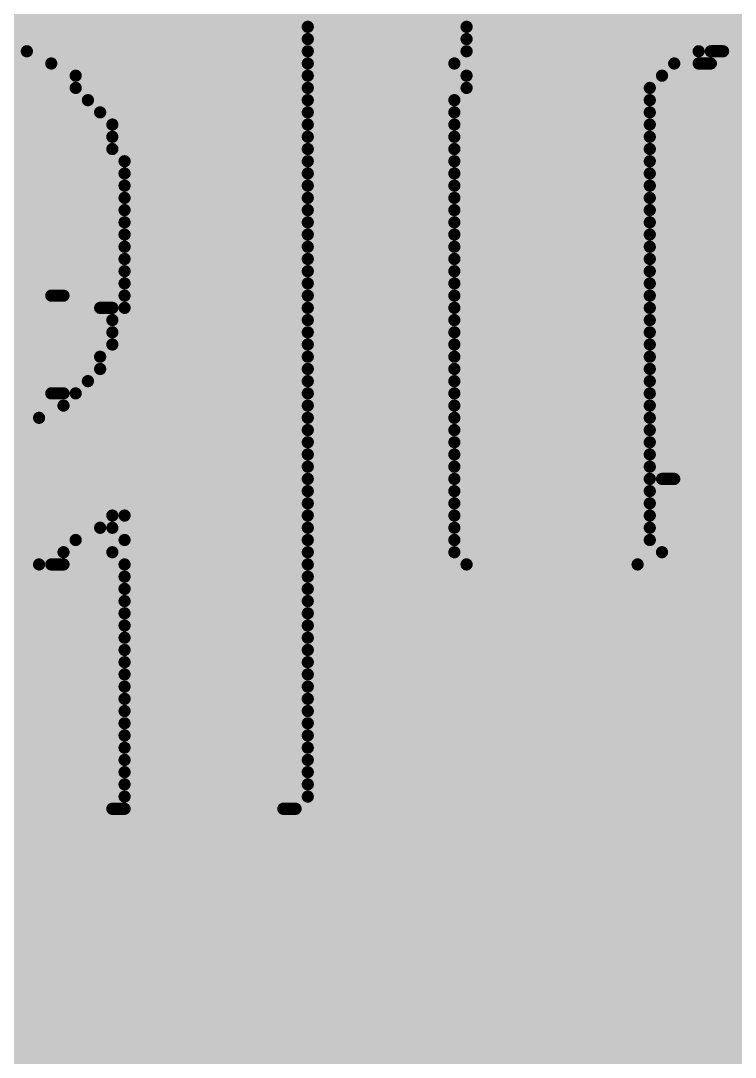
# Model space of a CAD drawing. Header units: inches. Extents: x 0 to 446, y -21 to 70.
# Drawn here: x 17.394 to 18.88, y 48.425 to 50.58 of the extents above; entities that cross this region are included whole.
import ezdxf

# ---------------------------------------------------------------- set-up
doc = ezdxf.new("R2010")
doc.units = ezdxf.units.IN
doc.layers.add('Bottom Overlay', color=54, linetype='Continuous')
doc.layers.add('Top Layer', color=1, linetype='Continuous')

msp = doc.modelspace()

# ---------------------------------------------------------------- hatches: boundary and pattern name
at = {"layer": 'Top Layer'}
msp.add_hatch(color=1, dxfattribs=at).paths.add_polyline_path([(11.8999, 10.6627), (20.7353, 10.6627), (20.7353, 56.4031), (11.8999, 56.4031)])

# ---------------------------------------------------------------- linework, layer by layer
at = {"layer": 'Bottom Overlay'}
for points in [[(16.7716, 50.5675, 0.0254, 0.0254, 0), (17.9908, 50.5675, 0.0254, 0.0254, 0)], [(18.321, 50.5675, 0.0254, 0.0254, 0), (20.3022, 50.5675, 0.0254, 0.0254, 0)], [(16.7462, 50.5421, 0.0254, 0.0254, 0), (17.9908, 50.5421, 0.0254, 0.0254, 0)], [(18.321, 50.5421, 0.0254, 0.0254, 0), (20.3022, 50.5421, 0.0254, 0.0254, 0)], [(17.4066, 50.5167, 0.0254, 0.0254, 0), (17.9908, 50.5167, 0.0254, 0.0254, 0)], [(18.321, 50.5167, 0.0254, 0.0254, 0), (18.8036, 50.5167, 0.0254, 0.0254, 0)], [(18.829, 50.5167, 0.0254, 0.0254, 0), (18.8544, 50.5167, 0.0254, 0.0254, 0)], [(17.4574, 50.4913, 0.0254, 0.0254, 0), (17.9908, 50.4913, 0.0254, 0.0254, 0)], [(18.2956, 50.4913, 0.0254, 0.0254, 0), (18.7528, 50.4913, 0.0254, 0.0254, 0)], [(18.8036, 50.4913, 0.0254, 0.0254, 0), (18.829, 50.4913, 0.0254, 0.0254, 0)], [(17.5082, 50.4659, 0.0254, 0.0254, 0), (17.9908, 50.4659, 0.0254, 0.0254, 0)], [(18.321, 50.4659, 0.0254, 0.0254, 0), (18.7274, 50.4659, 0.0254, 0.0254, 0)], [(17.5082, 50.4405, 0.0254, 0.0254, 0), (17.9908, 50.4405, 0.0254, 0.0254, 0)], [(18.321, 50.4405, 0.0254, 0.0254, 0), (18.702, 50.4405, 0.0254, 0.0254, 0)], [(17.5336, 50.4151, 0.0254, 0.0254, 0), (17.9908, 50.4151, 0.0254, 0.0254, 0)], [(18.2956, 50.4151, 0.0254, 0.0254, 0), (18.702, 50.4151, 0.0254, 0.0254, 0)], [(17.559, 50.3897, 0.0254, 0.0254, 0), (17.9908, 50.3897, 0.0254, 0.0254, 0)], [(18.2956, 50.3897, 0.0254, 0.0254, 0), (18.702, 50.3897, 0.0254, 0.0254, 0)], [(17.5844, 50.3643, 0.0254, 0.0254, 0), (17.9908, 50.3643, 0.0254, 0.0254, 0)], [(18.2956, 50.3643, 0.0254, 0.0254, 0), (18.702, 50.3643, 0.0254, 0.0254, 0)], [(17.5844, 50.3389, 0.0254, 0.0254, 0), (17.9908, 50.3389, 0.0254, 0.0254, 0)], [(18.2956, 50.3389, 0.0254, 0.0254, 0), (18.702, 50.3389, 0.0254, 0.0254, 0)], [(17.5844, 50.3135, 0.0254, 0.0254, 0), (17.9908, 50.3135, 0.0254, 0.0254, 0)], [(18.2956, 50.3135, 0.0254, 0.0254, 0), (18.702, 50.3135, 0.0254, 0.0254, 0)], [(17.6098, 50.2881, 0.0254, 0.0254, 0), (17.9908, 50.2881, 0.0254, 0.0254, 0)], [(18.2956, 50.2881, 0.0254, 0.0254, 0), (18.702, 50.2881, 0.0254, 0.0254, 0)], [(17.6098, 50.2627, 0.0254, 0.0254, 0), (17.9908, 50.2627, 0.0254, 0.0254, 0)], [(18.2956, 50.2627, 0.0254, 0.0254, 0), (18.702, 50.2627, 0.0254, 0.0254, 0)], [(17.6098, 50.2373, 0.0254, 0.0254, 0), (17.9908, 50.2373, 0.0254, 0.0254, 0)], [(18.2956, 50.2373, 0.0254, 0.0254, 0), (18.702, 50.2373, 0.0254, 0.0254, 0)], [(17.6098, 50.2119, 0.0254, 0.0254, 0), (17.9908, 50.2119, 0.0254, 0.0254, 0)], [(18.2956, 50.2119, 0.0254, 0.0254, 0), (18.702, 50.2119, 0.0254, 0.0254, 0)], [(17.6098, 50.1865, 0.0254, 0.0254, 0), (17.9908, 50.1865, 0.0254, 0.0254, 0)], [(18.2956, 50.1865, 0.0254, 0.0254, 0), (18.702, 50.1865, 0.0254, 0.0254, 0)], [(17.6098, 50.1611, 0.0254, 0.0254, 0), (17.9908, 50.1611, 0.0254, 0.0254, 0)], [(18.2956, 50.1611, 0.0254, 0.0254, 0), (18.702, 50.1611, 0.0254, 0.0254, 0)], [(17.6098, 50.1357, 0.0254, 0.0254, 0), (17.9908, 50.1357, 0.0254, 0.0254, 0)], [(18.2956, 50.1357, 0.0254, 0.0254, 0), (18.702, 50.1357, 0.0254, 0.0254, 0)], [(17.6098, 50.1103, 0.0254, 0.0254, 0), (17.9908, 50.1103, 0.0254, 0.0254, 0)], [(18.2956, 50.1103, 0.0254, 0.0254, 0), (18.702, 50.1103, 0.0254, 0.0254, 0)], [(17.6098, 50.0849, 0.0254, 0.0254, 0), (17.9908, 50.0849, 0.0254, 0.0254, 0)], [(18.2956, 50.0849, 0.0254, 0.0254, 0), (18.702, 50.0849, 0.0254, 0.0254, 0)], [(17.6098, 50.0595, 0.0254, 0.0254, 0), (17.9908, 50.0595, 0.0254, 0.0254, 0)], [(18.2956, 50.0595, 0.0254, 0.0254, 0), (18.702, 50.0595, 0.0254, 0.0254, 0)], [(17.6098, 50.0341, 0.0254, 0.0254, 0), (17.9908, 50.0341, 0.0254, 0.0254, 0)], [(18.2956, 50.0341, 0.0254, 0.0254, 0), (18.702, 50.0341, 0.0254, 0.0254, 0)], [(17.4574, 50.0087, 0.0254, 0.0254, 0), (17.4828, 50.0087, 0.0254, 0.0254, 0)], [(17.6098, 50.0087, 0.0254, 0.0254, 0), (17.9908, 50.0087, 0.0254, 0.0254, 0)], [(18.2956, 50.0087, 0.0254, 0.0254, 0), (18.702, 50.0087, 0.0254, 0.0254, 0)], [(17.559, 49.9833, 0.0254, 0.0254, 0), (17.5844, 49.9833, 0.0254, 0.0254, 0)], [(17.6098, 49.9833, 0.0254, 0.0254, 0), (17.9908, 49.9833, 0.0254, 0.0254, 0)], [(18.2956, 49.9833, 0.0254, 0.0254, 0), (18.702, 49.9833, 0.0254, 0.0254, 0)], [(17.5844, 49.9579, 0.0254, 0.0254, 0), (17.9908, 49.9579, 0.0254, 0.0254, 0)], [(18.2956, 49.9579, 0.0254, 0.0254, 0), (18.702, 49.9579, 0.0254, 0.0254, 0)], [(17.5844, 49.9325, 0.0254, 0.0254, 0), (17.9908, 49.9325, 0.0254, 0.0254, 0)], [(18.2956, 49.9325, 0.0254, 0.0254, 0), (18.702, 49.9325, 0.0254, 0.0254, 0)], [(17.5844, 49.9071, 0.0254, 0.0254, 0), (17.9908, 49.9071, 0.0254, 0.0254, 0)], [(18.2956, 49.9071, 0.0254, 0.0254, 0), (18.702, 49.9071, 0.0254, 0.0254, 0)], [(17.559, 49.8817, 0.0254, 0.0254, 0), (17.9908, 49.8817, 0.0254, 0.0254, 0)], [(18.2956, 49.8817, 0.0254, 0.0254, 0), (18.702, 49.8817, 0.0254, 0.0254, 0)], [(17.559, 49.8563, 0.0254, 0.0254, 0), (17.9908, 49.8563, 0.0254, 0.0254, 0)], [(18.2956, 49.8563, 0.0254, 0.0254, 0), (18.702, 49.8563, 0.0254, 0.0254, 0)], [(17.5336, 49.8309, 0.0254, 0.0254, 0), (17.9908, 49.8309, 0.0254, 0.0254, 0)], [(18.2956, 49.8309, 0.0254, 0.0254, 0), (18.702, 49.8309, 0.0254, 0.0254, 0)], [(17.4574, 49.8055, 0.0254, 0.0254, 0), (17.4828, 49.8055, 0.0254, 0.0254, 0)], [(17.5082, 49.8055, 0.0254, 0.0254, 0), (17.9908, 49.8055, 0.0254, 0.0254, 0)], [(18.2956, 49.8055, 0.0254, 0.0254, 0), (18.702, 49.8055, 0.0254, 0.0254, 0)], [(17.4828, 49.7801, 0.0254, 0.0254, 0), (17.9908, 49.7801, 0.0254, 0.0254, 0)], [(18.2956, 49.7801, 0.0254, 0.0254, 0), (18.702, 49.7801, 0.0254, 0.0254, 0)], [(17.432, 49.7547, 0.0254, 0.0254, 0), (17.9908, 49.7547, 0.0254, 0.0254, 0)], [(18.2956, 49.7547, 0.0254, 0.0254, 0), (18.702, 49.7547, 0.0254, 0.0254, 0)], [(16.7462, 49.7293, 0.0254, 0.0254, 0), (17.9908, 49.7293, 0.0254, 0.0254, 0)], [(18.2956, 49.7293, 0.0254, 0.0254, 0), (18.702, 49.7293, 0.0254, 0.0254, 0)], [(16.7716, 49.7039, 0.0254, 0.0254, 0), (17.9908, 49.7039, 0.0254, 0.0254, 0)], [(18.2956, 49.7039, 0.0254, 0.0254, 0), (18.702, 49.7039, 0.0254, 0.0254, 0)], [(16.7716, 49.6785, 0.0254, 0.0254, 0), (17.9908, 49.6785, 0.0254, 0.0254, 0)], [(18.2956, 49.6785, 0.0254, 0.0254, 0), (18.702, 49.6785, 0.0254, 0.0254, 0)], [(16.797, 49.6531, 0.0254, 0.0254, 0), (17.9908, 49.6531, 0.0254, 0.0254, 0)], [(18.2956, 49.6531, 0.0254, 0.0254, 0), (18.702, 49.6531, 0.0254, 0.0254, 0)], [(16.797, 49.6277, 0.0254, 0.0254, 0), (17.9908, 49.6277, 0.0254, 0.0254, 0)], [(18.2956, 49.6277, 0.0254, 0.0254, 0), (18.702, 49.6277, 0.0254, 0.0254, 0)], [(18.7274, 49.6277, 0.0254, 0.0254, 0), (18.7528, 49.6277, 0.0254, 0.0254, 0)], [(16.8224, 49.6023, 0.0254, 0.0254, 0), (17.9908, 49.6023, 0.0254, 0.0254, 0)], [(18.2956, 49.6023, 0.0254, 0.0254, 0), (18.702, 49.6023, 0.0254, 0.0254, 0)], [(16.8732, 49.5769, 0.0254, 0.0254, 0), (17.9908, 49.5769, 0.0254, 0.0254, 0)], [(18.2956, 49.5769, 0.0254, 0.0254, 0), (18.702, 49.5769, 0.0254, 0.0254, 0)], [(16.8478, 49.5515, 0.0254, 0.0254, 0), (17.5844, 49.5515, 0.0254, 0.0254, 0)], [(17.6098, 49.5515, 0.0254, 0.0254, 0), (17.9908, 49.5515, 0.0254, 0.0254, 0)], [(18.2956, 49.5515, 0.0254, 0.0254, 0), (18.702, 49.5515, 0.0254, 0.0254, 0)], [(16.924, 49.5261, 0.0254, 0.0254, 0), (17.559, 49.5261, 0.0254, 0.0254, 0)], [(17.5844, 49.5261, 0.0254, 0.0254, 0), (17.9908, 49.5261, 0.0254, 0.0254, 0)], [(18.2956, 49.5261, 0.0254, 0.0254, 0), (18.702, 49.5261, 0.0254, 0.0254, 0)], [(16.8986, 49.5007, 0.0254, 0.0254, 0), (17.5082, 49.5007, 0.0254, 0.0254, 0)], [(17.6098, 49.5007, 0.0254, 0.0254, 0), (17.9908, 49.5007, 0.0254, 0.0254, 0)], [(18.2956, 49.5007, 0.0254, 0.0254, 0), (18.702, 49.5007, 0.0254, 0.0254, 0)], [(17.0002, 49.4753, 0.0254, 0.0254, 0), (17.4828, 49.4753, 0.0254, 0.0254, 0)], [(17.5844, 49.4753, 0.0254, 0.0254, 0), (17.9908, 49.4753, 0.0254, 0.0254, 0)], [(18.2956, 49.4753, 0.0254, 0.0254, 0), (18.7274, 49.4753, 0.0254, 0.0254, 0)], [(17.0256, 49.4499, 0.0254, 0.0254, 0), (17.432, 49.4499, 0.0254, 0.0254, 0)], [(17.4574, 49.4499, 0.0254, 0.0254, 0), (17.4828, 49.4499, 0.0254, 0.0254, 0)], [(17.6098, 49.4499, 0.0254, 0.0254, 0), (17.9908, 49.4499, 0.0254, 0.0254, 0)], [(18.321, 49.4499, 0.0254, 0.0254, 0), (18.6766, 49.4499, 0.0254, 0.0254, 0)], [(17.6098, 49.4245, 0.0254, 0.0254, 0), (17.9908, 49.4245, 0.0254, 0.0254, 0)], [(17.6098, 49.3991, 0.0254, 0.0254, 0), (17.9908, 49.3991, 0.0254, 0.0254, 0)], [(17.6098, 49.3737, 0.0254, 0.0254, 0), (17.9908, 49.3737, 0.0254, 0.0254, 0)], [(17.6098, 49.3483, 0.0254, 0.0254, 0), (17.9908, 49.3483, 0.0254, 0.0254, 0)], [(17.6098, 49.3229, 0.0254, 0.0254, 0), (17.9908, 49.3229, 0.0254, 0.0254, 0)], [(17.6098, 49.2975, 0.0254, 0.0254, 0), (17.9908, 49.2975, 0.0254, 0.0254, 0)], [(17.6098, 49.2721, 0.0254, 0.0254, 0), (17.9908, 49.2721, 0.0254, 0.0254, 0)], [(17.6098, 49.2467, 0.0254, 0.0254, 0), (17.9908, 49.2467, 0.0254, 0.0254, 0)], [(17.6098, 49.2213, 0.0254, 0.0254, 0), (17.9908, 49.2213, 0.0254, 0.0254, 0)], [(17.6098, 49.1959, 0.0254, 0.0254, 0), (17.9908, 49.1959, 0.0254, 0.0254, 0)], [(17.6098, 49.1705, 0.0254, 0.0254, 0), (17.9908, 49.1705, 0.0254, 0.0254, 0)], [(17.6098, 49.1451, 0.0254, 0.0254, 0), (17.9908, 49.1451, 0.0254, 0.0254, 0)], [(17.6098, 49.1197, 0.0254, 0.0254, 0), (17.9908, 49.1197, 0.0254, 0.0254, 0)], [(17.6098, 49.0943, 0.0254, 0.0254, 0), (17.9908, 49.0943, 0.0254, 0.0254, 0)], [(17.6098, 49.0689, 0.0254, 0.0254, 0), (17.9908, 49.0689, 0.0254, 0.0254, 0)], [(17.6098, 49.0435, 0.0254, 0.0254, 0), (17.9908, 49.0435, 0.0254, 0.0254, 0)], [(17.6098, 49.0181, 0.0254, 0.0254, 0), (17.9908, 49.0181, 0.0254, 0.0254, 0)], [(17.6098, 48.9927, 0.0254, 0.0254, 0), (17.9908, 48.9927, 0.0254, 0.0254, 0)], [(17.6098, 48.9673, 0.0254, 0.0254, 0), (17.9908, 48.9673, 0.0254, 0.0254, 0)], [(17.5844, 48.9419, 0.0254, 0.0254, 0), (17.6098, 48.9419, 0.0254, 0.0254, 0)], [(17.94, 48.9419, 0.0254, 0.0254, 0), (17.9654, 48.9419, 0.0254, 0.0254, 0)]]:
    msp.add_lwpolyline(points, format="xyseb", dxfattribs=at)
for points in [[(17.9845, 50.5675, 0.0127, 0.0127, 1), (17.9972, 50.5675, 0.0127, 0.0127, 1)], [(18.3147, 50.5675, 0.0127, 0.0127, 1), (18.3274, 50.5675, 0.0127, 0.0127, 1)], [(17.9845, 50.5421, 0.0127, 0.0127, 1), (17.9972, 50.5421, 0.0127, 0.0127, 1)], [(18.3147, 50.5421, 0.0127, 0.0127, 1), (18.3274, 50.5421, 0.0127, 0.0127, 1)], [(17.4003, 50.5167, 0.0127, 0.0127, 1), (17.413, 50.5167, 0.0127, 0.0127, 1)], [(17.9845, 50.5167, 0.0127, 0.0127, 1), (17.9972, 50.5167, 0.0127, 0.0127, 1)], [(18.3147, 50.5167, 0.0127, 0.0127, 1), (18.3274, 50.5167, 0.0127, 0.0127, 1)], [(18.7973, 50.5167, 0.0127, 0.0127, 1), (18.81, 50.5167, 0.0127, 0.0127, 1)], [(18.8227, 50.5167, 0.0127, 0.0127, 1), (18.8354, 50.5167, 0.0127, 0.0127, 1)], [(18.8481, 50.5167, 0.0127, 0.0127, 1), (18.8608, 50.5167, 0.0127, 0.0127, 1)], [(17.4511, 50.4913, 0.0127, 0.0127, 1), (17.4638, 50.4913, 0.0127, 0.0127, 1)], [(17.9845, 50.4913, 0.0127, 0.0127, 1), (17.9972, 50.4913, 0.0127, 0.0127, 1)], [(18.2893, 50.4913, 0.0127, 0.0127, 1), (18.302, 50.4913, 0.0127, 0.0127, 1)], [(18.7465, 50.4913, 0.0127, 0.0127, 1), (18.7592, 50.4913, 0.0127, 0.0127, 1)], [(18.7973, 50.4913, 0.0127, 0.0127, 1), (18.81, 50.4913, 0.0127, 0.0127, 1)], [(18.8227, 50.4913, 0.0127, 0.0127, 1), (18.8354, 50.4913, 0.0127, 0.0127, 1)], [(17.5019, 50.4659, 0.0127, 0.0127, 1), (17.5146, 50.4659, 0.0127, 0.0127, 1)], [(17.9845, 50.4659, 0.0127, 0.0127, 1), (17.9972, 50.4659, 0.0127, 0.0127, 1)], [(18.3147, 50.4659, 0.0127, 0.0127, 1), (18.3274, 50.4659, 0.0127, 0.0127, 1)], [(18.7211, 50.4659, 0.0127, 0.0127, 1), (18.7338, 50.4659, 0.0127, 0.0127, 1)], [(17.5019, 50.4405, 0.0127, 0.0127, 1), (17.5146, 50.4405, 0.0127, 0.0127, 1)], [(17.9845, 50.4405, 0.0127, 0.0127, 1), (17.9972, 50.4405, 0.0127, 0.0127, 1)], [(18.3147, 50.4405, 0.0127, 0.0127, 1), (18.3274, 50.4405, 0.0127, 0.0127, 1)], [(18.6957, 50.4405, 0.0127, 0.0127, 1), (18.7084, 50.4405, 0.0127, 0.0127, 1)], [(17.5273, 50.4151, 0.0127, 0.0127, 1), (17.54, 50.4151, 0.0127, 0.0127, 1)], [(17.9845, 50.4151, 0.0127, 0.0127, 1), (17.9972, 50.4151, 0.0127, 0.0127, 1)], [(18.2893, 50.4151, 0.0127, 0.0127, 1), (18.302, 50.4151, 0.0127, 0.0127, 1)], [(18.6957, 50.4151, 0.0127, 0.0127, 1), (18.7084, 50.4151, 0.0127, 0.0127, 1)], [(17.5527, 50.3897, 0.0127, 0.0127, 1), (17.5654, 50.3897, 0.0127, 0.0127, 1)], [(17.9845, 50.3897, 0.0127, 0.0127, 1), (17.9972, 50.3897, 0.0127, 0.0127, 1)], [(18.2893, 50.3897, 0.0127, 0.0127, 1), (18.302, 50.3897, 0.0127, 0.0127, 1)], [(18.6957, 50.3897, 0.0127, 0.0127, 1), (18.7084, 50.3897, 0.0127, 0.0127, 1)], [(17.5781, 50.3643, 0.0127, 0.0127, 1), (17.5908, 50.3643, 0.0127, 0.0127, 1)], [(17.9845, 50.3643, 0.0127, 0.0127, 1), (17.9972, 50.3643, 0.0127, 0.0127, 1)], [(18.2893, 50.3643, 0.0127, 0.0127, 1), (18.302, 50.3643, 0.0127, 0.0127, 1)], [(18.6957, 50.3643, 0.0127, 0.0127, 1), (18.7084, 50.3643, 0.0127, 0.0127, 1)], [(17.5781, 50.3389, 0.0127, 0.0127, 1), (17.5908, 50.3389, 0.0127, 0.0127, 1)], [(17.9845, 50.3389, 0.0127, 0.0127, 1), (17.9972, 50.3389, 0.0127, 0.0127, 1)], [(18.2893, 50.3389, 0.0127, 0.0127, 1), (18.302, 50.3389, 0.0127, 0.0127, 1)], [(18.6957, 50.3389, 0.0127, 0.0127, 1), (18.7084, 50.3389, 0.0127, 0.0127, 1)], [(17.5781, 50.3135, 0.0127, 0.0127, 1), (17.5908, 50.3135, 0.0127, 0.0127, 1)], [(17.9845, 50.3135, 0.0127, 0.0127, 1), (17.9972, 50.3135, 0.0127, 0.0127, 1)], [(18.2893, 50.3135, 0.0127, 0.0127, 1), (18.302, 50.3135, 0.0127, 0.0127, 1)], [(18.6957, 50.3135, 0.0127, 0.0127, 1), (18.7084, 50.3135, 0.0127, 0.0127, 1)], [(17.6035, 50.2881, 0.0127, 0.0127, 1), (17.6162, 50.2881, 0.0127, 0.0127, 1)], [(17.9845, 50.2881, 0.0127, 0.0127, 1), (17.9972, 50.2881, 0.0127, 0.0127, 1)], [(18.2893, 50.2881, 0.0127, 0.0127, 1), (18.302, 50.2881, 0.0127, 0.0127, 1)], [(18.6957, 50.2881, 0.0127, 0.0127, 1), (18.7084, 50.2881, 0.0127, 0.0127, 1)], [(17.6035, 50.2627, 0.0127, 0.0127, 1), (17.6162, 50.2627, 0.0127, 0.0127, 1)], [(17.9845, 50.2627, 0.0127, 0.0127, 1), (17.9972, 50.2627, 0.0127, 0.0127, 1)], [(18.2893, 50.2627, 0.0127, 0.0127, 1), (18.302, 50.2627, 0.0127, 0.0127, 1)], [(18.6957, 50.2627, 0.0127, 0.0127, 1), (18.7084, 50.2627, 0.0127, 0.0127, 1)], [(17.6035, 50.2373, 0.0127, 0.0127, 1), (17.6162, 50.2373, 0.0127, 0.0127, 1)], [(17.9845, 50.2373, 0.0127, 0.0127, 1), (17.9972, 50.2373, 0.0127, 0.0127, 1)], [(18.2893, 50.2373, 0.0127, 0.0127, 1), (18.302, 50.2373, 0.0127, 0.0127, 1)], [(18.6957, 50.2373, 0.0127, 0.0127, 1), (18.7084, 50.2373, 0.0127, 0.0127, 1)], [(17.6035, 50.2119, 0.0127, 0.0127, 1), (17.6162, 50.2119, 0.0127, 0.0127, 1)], [(17.9845, 50.2119, 0.0127, 0.0127, 1), (17.9972, 50.2119, 0.0127, 0.0127, 1)], [(18.2893, 50.2119, 0.0127, 0.0127, 1), (18.302, 50.2119, 0.0127, 0.0127, 1)], [(18.6957, 50.2119, 0.0127, 0.0127, 1), (18.7084, 50.2119, 0.0127, 0.0127, 1)], [(17.6035, 50.1865, 0.0127, 0.0127, 1), (17.6162, 50.1865, 0.0127, 0.0127, 1)], [(17.9845, 50.1865, 0.0127, 0.0127, 1), (17.9972, 50.1865, 0.0127, 0.0127, 1)], [(18.2893, 50.1865, 0.0127, 0.0127, 1), (18.302, 50.1865, 0.0127, 0.0127, 1)], [(18.6957, 50.1865, 0.0127, 0.0127, 1), (18.7084, 50.1865, 0.0127, 0.0127, 1)], [(17.6035, 50.1611, 0.0127, 0.0127, 1), (17.6162, 50.1611, 0.0127, 0.0127, 1)], [(17.9845, 50.1611, 0.0127, 0.0127, 1), (17.9972, 50.1611, 0.0127, 0.0127, 1)], [(18.2893, 50.1611, 0.0127, 0.0127, 1), (18.302, 50.1611, 0.0127, 0.0127, 1)], [(18.6957, 50.1611, 0.0127, 0.0127, 1), (18.7084, 50.1611, 0.0127, 0.0127, 1)], [(17.6035, 50.1357, 0.0127, 0.0127, 1), (17.6162, 50.1357, 0.0127, 0.0127, 1)], [(17.9845, 50.1357, 0.0127, 0.0127, 1), (17.9972, 50.1357, 0.0127, 0.0127, 1)], [(18.2893, 50.1357, 0.0127, 0.0127, 1), (18.302, 50.1357, 0.0127, 0.0127, 1)], [(18.6957, 50.1357, 0.0127, 0.0127, 1), (18.7084, 50.1357, 0.0127, 0.0127, 1)], [(17.6035, 50.1103, 0.0127, 0.0127, 1), (17.6162, 50.1103, 0.0127, 0.0127, 1)], [(17.9845, 50.1103, 0.0127, 0.0127, 1), (17.9972, 50.1103, 0.0127, 0.0127, 1)], [(18.2893, 50.1103, 0.0127, 0.0127, 1), (18.302, 50.1103, 0.0127, 0.0127, 1)], [(18.6957, 50.1103, 0.0127, 0.0127, 1), (18.7084, 50.1103, 0.0127, 0.0127, 1)], [(17.6035, 50.0849, 0.0127, 0.0127, 1), (17.6162, 50.0849, 0.0127, 0.0127, 1)], [(17.9845, 50.0849, 0.0127, 0.0127, 1), (17.9972, 50.0849, 0.0127, 0.0127, 1)], [(18.2893, 50.0849, 0.0127, 0.0127, 1), (18.302, 50.0849, 0.0127, 0.0127, 1)], [(18.6957, 50.0849, 0.0127, 0.0127, 1), (18.7084, 50.0849, 0.0127, 0.0127, 1)], [(17.6035, 50.0595, 0.0127, 0.0127, 1), (17.6162, 50.0595, 0.0127, 0.0127, 1)], [(17.9845, 50.0595, 0.0127, 0.0127, 1), (17.9972, 50.0595, 0.0127, 0.0127, 1)], [(18.2893, 50.0595, 0.0127, 0.0127, 1), (18.302, 50.0595, 0.0127, 0.0127, 1)], [(18.6957, 50.0595, 0.0127, 0.0127, 1), (18.7084, 50.0595, 0.0127, 0.0127, 1)], [(17.6035, 50.0341, 0.0127, 0.0127, 1), (17.6162, 50.0341, 0.0127, 0.0127, 1)], [(17.9845, 50.0341, 0.0127, 0.0127, 1), (17.9972, 50.0341, 0.0127, 0.0127, 1)], [(18.2893, 50.0341, 0.0127, 0.0127, 1), (18.302, 50.0341, 0.0127, 0.0127, 1)], [(18.6957, 50.0341, 0.0127, 0.0127, 1), (18.7084, 50.0341, 0.0127, 0.0127, 1)], [(17.4511, 50.0087, 0.0127, 0.0127, 1), (17.4638, 50.0087, 0.0127, 0.0127, 1)], [(17.4765, 50.0087, 0.0127, 0.0127, 1), (17.4892, 50.0087, 0.0127, 0.0127, 1)], [(17.6035, 50.0087, 0.0127, 0.0127, 1), (17.6162, 50.0087, 0.0127, 0.0127, 1)], [(17.9845, 50.0087, 0.0127, 0.0127, 1), (17.9972, 50.0087, 0.0127, 0.0127, 1)], [(18.2893, 50.0087, 0.0127, 0.0127, 1), (18.302, 50.0087, 0.0127, 0.0127, 1)], [(18.6957, 50.0087, 0.0127, 0.0127, 1), (18.7084, 50.0087, 0.0127, 0.0127, 1)], [(17.5527, 49.9833, 0.0127, 0.0127, 1), (17.5654, 49.9833, 0.0127, 0.0127, 1)], [(17.5781, 49.9833, 0.0127, 0.0127, 1), (17.5908, 49.9833, 0.0127, 0.0127, 1)], [(17.6035, 49.9833, 0.0127, 0.0127, 1), (17.6162, 49.9833, 0.0127, 0.0127, 1)], [(17.9845, 49.9833, 0.0127, 0.0127, 1), (17.9972, 49.9833, 0.0127, 0.0127, 1)], [(18.2893, 49.9833, 0.0127, 0.0127, 1), (18.302, 49.9833, 0.0127, 0.0127, 1)], [(18.6957, 49.9833, 0.0127, 0.0127, 1), (18.7084, 49.9833, 0.0127, 0.0127, 1)], [(17.5781, 49.9579, 0.0127, 0.0127, 1), (17.5908, 49.9579, 0.0127, 0.0127, 1)], [(17.9845, 49.9579, 0.0127, 0.0127, 1), (17.9972, 49.9579, 0.0127, 0.0127, 1)], [(18.2893, 49.9579, 0.0127, 0.0127, 1), (18.302, 49.9579, 0.0127, 0.0127, 1)], [(18.6957, 49.9579, 0.0127, 0.0127, 1), (18.7084, 49.9579, 0.0127, 0.0127, 1)], [(17.5781, 49.9325, 0.0127, 0.0127, 1), (17.5908, 49.9325, 0.0127, 0.0127, 1)], [(17.9845, 49.9325, 0.0127, 0.0127, 1), (17.9972, 49.9325, 0.0127, 0.0127, 1)], [(18.2893, 49.9325, 0.0127, 0.0127, 1), (18.302, 49.9325, 0.0127, 0.0127, 1)], [(18.6957, 49.9325, 0.0127, 0.0127, 1), (18.7084, 49.9325, 0.0127, 0.0127, 1)], [(17.5781, 49.9071, 0.0127, 0.0127, 1), (17.5908, 49.9071, 0.0127, 0.0127, 1)], [(17.9845, 49.9071, 0.0127, 0.0127, 1), (17.9972, 49.9071, 0.0127, 0.0127, 1)], [(18.2893, 49.9071, 0.0127, 0.0127, 1), (18.302, 49.9071, 0.0127, 0.0127, 1)], [(18.6957, 49.9071, 0.0127, 0.0127, 1), (18.7084, 49.9071, 0.0127, 0.0127, 1)], [(17.5527, 49.8817, 0.0127, 0.0127, 1), (17.5654, 49.8817, 0.0127, 0.0127, 1)], [(17.9845, 49.8817, 0.0127, 0.0127, 1), (17.9972, 49.8817, 0.0127, 0.0127, 1)], [(18.2893, 49.8817, 0.0127, 0.0127, 1), (18.302, 49.8817, 0.0127, 0.0127, 1)], [(18.6957, 49.8817, 0.0127, 0.0127, 1), (18.7084, 49.8817, 0.0127, 0.0127, 1)], [(17.5527, 49.8563, 0.0127, 0.0127, 1), (17.5654, 49.8563, 0.0127, 0.0127, 1)], [(17.9845, 49.8563, 0.0127, 0.0127, 1), (17.9972, 49.8563, 0.0127, 0.0127, 1)], [(18.2893, 49.8563, 0.0127, 0.0127, 1), (18.302, 49.8563, 0.0127, 0.0127, 1)], [(18.6957, 49.8563, 0.0127, 0.0127, 1), (18.7084, 49.8563, 0.0127, 0.0127, 1)], [(17.5273, 49.8309, 0.0127, 0.0127, 1), (17.54, 49.8309, 0.0127, 0.0127, 1)], [(17.9845, 49.8309, 0.0127, 0.0127, 1), (17.9972, 49.8309, 0.0127, 0.0127, 1)], [(18.2893, 49.8309, 0.0127, 0.0127, 1), (18.302, 49.8309, 0.0127, 0.0127, 1)], [(18.6957, 49.8309, 0.0127, 0.0127, 1), (18.7084, 49.8309, 0.0127, 0.0127, 1)], [(17.4511, 49.8055, 0.0127, 0.0127, 1), (17.4638, 49.8055, 0.0127, 0.0127, 1)], [(17.4765, 49.8055, 0.0127, 0.0127, 1), (17.4892, 49.8055, 0.0127, 0.0127, 1)], [(17.5019, 49.8055, 0.0127, 0.0127, 1), (17.5146, 49.8055, 0.0127, 0.0127, 1)], [(17.9845, 49.8055, 0.0127, 0.0127, 1), (17.9972, 49.8055, 0.0127, 0.0127, 1)], [(18.2893, 49.8055, 0.0127, 0.0127, 1), (18.302, 49.8055, 0.0127, 0.0127, 1)], [(18.6957, 49.8055, 0.0127, 0.0127, 1), (18.7084, 49.8055, 0.0127, 0.0127, 1)], [(17.4765, 49.7801, 0.0127, 0.0127, 1), (17.4892, 49.7801, 0.0127, 0.0127, 1)], [(17.9845, 49.7801, 0.0127, 0.0127, 1), (17.9972, 49.7801, 0.0127, 0.0127, 1)], [(18.2893, 49.7801, 0.0127, 0.0127, 1), (18.302, 49.7801, 0.0127, 0.0127, 1)], [(18.6957, 49.7801, 0.0127, 0.0127, 1), (18.7084, 49.7801, 0.0127, 0.0127, 1)], [(17.4257, 49.7547, 0.0127, 0.0127, 1), (17.4384, 49.7547, 0.0127, 0.0127, 1)], [(17.9845, 49.7547, 0.0127, 0.0127, 1), (17.9972, 49.7547, 0.0127, 0.0127, 1)], [(18.2893, 49.7547, 0.0127, 0.0127, 1), (18.302, 49.7547, 0.0127, 0.0127, 1)], [(18.6957, 49.7547, 0.0127, 0.0127, 1), (18.7084, 49.7547, 0.0127, 0.0127, 1)], [(17.9845, 49.7293, 0.0127, 0.0127, 1), (17.9972, 49.7293, 0.0127, 0.0127, 1)], [(18.2893, 49.7293, 0.0127, 0.0127, 1), (18.302, 49.7293, 0.0127, 0.0127, 1)], [(18.6957, 49.7293, 0.0127, 0.0127, 1), (18.7084, 49.7293, 0.0127, 0.0127, 1)], [(17.9845, 49.7039, 0.0127, 0.0127, 1), (17.9972, 49.7039, 0.0127, 0.0127, 1)], [(18.2893, 49.7039, 0.0127, 0.0127, 1), (18.302, 49.7039, 0.0127, 0.0127, 1)], [(18.6957, 49.7039, 0.0127, 0.0127, 1), (18.7084, 49.7039, 0.0127, 0.0127, 1)], [(17.9845, 49.6785, 0.0127, 0.0127, 1), (17.9972, 49.6785, 0.0127, 0.0127, 1)], [(18.2893, 49.6785, 0.0127, 0.0127, 1), (18.302, 49.6785, 0.0127, 0.0127, 1)], [(18.6957, 49.6785, 0.0127, 0.0127, 1), (18.7084, 49.6785, 0.0127, 0.0127, 1)], [(17.9845, 49.6531, 0.0127, 0.0127, 1), (17.9972, 49.6531, 0.0127, 0.0127, 1)], [(18.2893, 49.6531, 0.0127, 0.0127, 1), (18.302, 49.6531, 0.0127, 0.0127, 1)], [(18.6957, 49.6531, 0.0127, 0.0127, 1), (18.7084, 49.6531, 0.0127, 0.0127, 1)], [(17.9845, 49.6277, 0.0127, 0.0127, 1), (17.9972, 49.6277, 0.0127, 0.0127, 1)], [(18.2893, 49.6277, 0.0127, 0.0127, 1), (18.302, 49.6277, 0.0127, 0.0127, 1)], [(18.6957, 49.6277, 0.0127, 0.0127, 1), (18.7084, 49.6277, 0.0127, 0.0127, 1)], [(18.7211, 49.6277, 0.0127, 0.0127, 1), (18.7338, 49.6277, 0.0127, 0.0127, 1)], [(18.7465, 49.6277, 0.0127, 0.0127, 1), (18.7592, 49.6277, 0.0127, 0.0127, 1)], [(17.9845, 49.6023, 0.0127, 0.0127, 1), (17.9972, 49.6023, 0.0127, 0.0127, 1)], [(18.2893, 49.6023, 0.0127, 0.0127, 1), (18.302, 49.6023, 0.0127, 0.0127, 1)], [(18.6957, 49.6023, 0.0127, 0.0127, 1), (18.7084, 49.6023, 0.0127, 0.0127, 1)], [(17.9845, 49.5769, 0.0127, 0.0127, 1), (17.9972, 49.5769, 0.0127, 0.0127, 1)], [(18.2893, 49.5769, 0.0127, 0.0127, 1), (18.302, 49.5769, 0.0127, 0.0127, 1)], [(18.6957, 49.5769, 0.0127, 0.0127, 1), (18.7084, 49.5769, 0.0127, 0.0127, 1)], [(17.5781, 49.5515, 0.0127, 0.0127, 1), (17.5908, 49.5515, 0.0127, 0.0127, 1)], [(17.6035, 49.5515, 0.0127, 0.0127, 1), (17.6162, 49.5515, 0.0127, 0.0127, 1)], [(17.9845, 49.5515, 0.0127, 0.0127, 1), (17.9972, 49.5515, 0.0127, 0.0127, 1)], [(18.2893, 49.5515, 0.0127, 0.0127, 1), (18.302, 49.5515, 0.0127, 0.0127, 1)], [(18.6957, 49.5515, 0.0127, 0.0127, 1), (18.7084, 49.5515, 0.0127, 0.0127, 1)], [(17.5527, 49.5261, 0.0127, 0.0127, 1), (17.5654, 49.5261, 0.0127, 0.0127, 1)], [(17.5781, 49.5261, 0.0127, 0.0127, 1), (17.5908, 49.5261, 0.0127, 0.0127, 1)], [(17.9845, 49.5261, 0.0127, 0.0127, 1), (17.9972, 49.5261, 0.0127, 0.0127, 1)], [(18.2893, 49.5261, 0.0127, 0.0127, 1), (18.302, 49.5261, 0.0127, 0.0127, 1)], [(18.6957, 49.5261, 0.0127, 0.0127, 1), (18.7084, 49.5261, 0.0127, 0.0127, 1)], [(17.5019, 49.5007, 0.0127, 0.0127, 1), (17.5146, 49.5007, 0.0127, 0.0127, 1)], [(17.6035, 49.5007, 0.0127, 0.0127, 1), (17.6162, 49.5007, 0.0127, 0.0127, 1)], [(17.9845, 49.5007, 0.0127, 0.0127, 1), (17.9972, 49.5007, 0.0127, 0.0127, 1)], [(18.2893, 49.5007, 0.0127, 0.0127, 1), (18.302, 49.5007, 0.0127, 0.0127, 1)], [(18.6957, 49.5007, 0.0127, 0.0127, 1), (18.7084, 49.5007, 0.0127, 0.0127, 1)], [(17.4765, 49.4753, 0.0127, 0.0127, 1), (17.4892, 49.4753, 0.0127, 0.0127, 1)], [(17.5781, 49.4753, 0.0127, 0.0127, 1), (17.5908, 49.4753, 0.0127, 0.0127, 1)], [(17.9845, 49.4753, 0.0127, 0.0127, 1), (17.9972, 49.4753, 0.0127, 0.0127, 1)], [(18.2893, 49.4753, 0.0127, 0.0127, 1), (18.302, 49.4753, 0.0127, 0.0127, 1)], [(18.7211, 49.4753, 0.0127, 0.0127, 1), (18.7338, 49.4753, 0.0127, 0.0127, 1)], [(17.4257, 49.4499, 0.0127, 0.0127, 1), (17.4384, 49.4499, 0.0127, 0.0127, 1)], [(17.4511, 49.4499, 0.0127, 0.0127, 1), (17.4638, 49.4499, 0.0127, 0.0127, 1)], [(17.4765, 49.4499, 0.0127, 0.0127, 1), (17.4892, 49.4499, 0.0127, 0.0127, 1)], [(17.6035, 49.4499, 0.0127, 0.0127, 1), (17.6162, 49.4499, 0.0127, 0.0127, 1)], [(17.9845, 49.4499, 0.0127, 0.0127, 1), (17.9972, 49.4499, 0.0127, 0.0127, 1)], [(18.3147, 49.4499, 0.0127, 0.0127, 1), (18.3274, 49.4499, 0.0127, 0.0127, 1)], [(18.6703, 49.4499, 0.0127, 0.0127, 1), (18.683, 49.4499, 0.0127, 0.0127, 1)], [(17.6035, 49.4245, 0.0127, 0.0127, 1), (17.6162, 49.4245, 0.0127, 0.0127, 1)], [(17.9845, 49.4245, 0.0127, 0.0127, 1), (17.9972, 49.4245, 0.0127, 0.0127, 1)], [(17.6035, 49.3991, 0.0127, 0.0127, 1), (17.6162, 49.3991, 0.0127, 0.0127, 1)], [(17.9845, 49.3991, 0.0127, 0.0127, 1), (17.9972, 49.3991, 0.0127, 0.0127, 1)], [(17.6035, 49.3737, 0.0127, 0.0127, 1), (17.6162, 49.3737, 0.0127, 0.0127, 1)], [(17.9845, 49.3737, 0.0127, 0.0127, 1), (17.9972, 49.3737, 0.0127, 0.0127, 1)], [(17.6035, 49.3483, 0.0127, 0.0127, 1), (17.6162, 49.3483, 0.0127, 0.0127, 1)], [(17.9845, 49.3483, 0.0127, 0.0127, 1), (17.9972, 49.3483, 0.0127, 0.0127, 1)], [(17.6035, 49.3229, 0.0127, 0.0127, 1), (17.6162, 49.3229, 0.0127, 0.0127, 1)], [(17.9845, 49.3229, 0.0127, 0.0127, 1), (17.9972, 49.3229, 0.0127, 0.0127, 1)], [(17.6035, 49.2975, 0.0127, 0.0127, 1), (17.6162, 49.2975, 0.0127, 0.0127, 1)], [(17.9845, 49.2975, 0.0127, 0.0127, 1), (17.9972, 49.2975, 0.0127, 0.0127, 1)], [(17.6035, 49.2721, 0.0127, 0.0127, 1), (17.6162, 49.2721, 0.0127, 0.0127, 1)], [(17.9845, 49.2721, 0.0127, 0.0127, 1), (17.9972, 49.2721, 0.0127, 0.0127, 1)], [(17.6035, 49.2467, 0.0127, 0.0127, 1), (17.6162, 49.2467, 0.0127, 0.0127, 1)], [(17.9845, 49.2467, 0.0127, 0.0127, 1), (17.9972, 49.2467, 0.0127, 0.0127, 1)], [(17.6035, 49.2213, 0.0127, 0.0127, 1), (17.6162, 49.2213, 0.0127, 0.0127, 1)], [(17.9845, 49.2213, 0.0127, 0.0127, 1), (17.9972, 49.2213, 0.0127, 0.0127, 1)], [(17.6035, 49.1959, 0.0127, 0.0127, 1), (17.6162, 49.1959, 0.0127, 0.0127, 1)], [(17.9845, 49.1959, 0.0127, 0.0127, 1), (17.9972, 49.1959, 0.0127, 0.0127, 1)], [(17.6035, 49.1705, 0.0127, 0.0127, 1), (17.6162, 49.1705, 0.0127, 0.0127, 1)], [(17.9845, 49.1705, 0.0127, 0.0127, 1), (17.9972, 49.1705, 0.0127, 0.0127, 1)], [(17.6035, 49.1451, 0.0127, 0.0127, 1), (17.6162, 49.1451, 0.0127, 0.0127, 1)], [(17.9845, 49.1451, 0.0127, 0.0127, 1), (17.9972, 49.1451, 0.0127, 0.0127, 1)], [(17.6035, 49.1197, 0.0127, 0.0127, 1), (17.6162, 49.1197, 0.0127, 0.0127, 1)], [(17.9845, 49.1197, 0.0127, 0.0127, 1), (17.9972, 49.1197, 0.0127, 0.0127, 1)], [(17.6035, 49.0943, 0.0127, 0.0127, 1), (17.6162, 49.0943, 0.0127, 0.0127, 1)], [(17.9845, 49.0943, 0.0127, 0.0127, 1), (17.9972, 49.0943, 0.0127, 0.0127, 1)], [(17.6035, 49.0689, 0.0127, 0.0127, 1), (17.6162, 49.0689, 0.0127, 0.0127, 1)], [(17.9845, 49.0689, 0.0127, 0.0127, 1), (17.9972, 49.0689, 0.0127, 0.0127, 1)], [(17.6035, 49.0435, 0.0127, 0.0127, 1), (17.6162, 49.0435, 0.0127, 0.0127, 1)], [(17.9845, 49.0435, 0.0127, 0.0127, 1), (17.9972, 49.0435, 0.0127, 0.0127, 1)], [(17.6035, 49.0181, 0.0127, 0.0127, 1), (17.6162, 49.0181, 0.0127, 0.0127, 1)], [(17.9845, 49.0181, 0.0127, 0.0127, 1), (17.9972, 49.0181, 0.0127, 0.0127, 1)], [(17.6035, 48.9927, 0.0127, 0.0127, 1), (17.6162, 48.9927, 0.0127, 0.0127, 1)], [(17.9845, 48.9927, 0.0127, 0.0127, 1), (17.9972, 48.9927, 0.0127, 0.0127, 1)], [(17.6035, 48.9673, 0.0127, 0.0127, 1), (17.6162, 48.9673, 0.0127, 0.0127, 1)], [(17.9845, 48.9673, 0.0127, 0.0127, 1), (17.9972, 48.9673, 0.0127, 0.0127, 1)], [(17.5781, 48.9419, 0.0127, 0.0127, 1), (17.5908, 48.9419, 0.0127, 0.0127, 1)], [(17.6035, 48.9419, 0.0127, 0.0127, 1), (17.6162, 48.9419, 0.0127, 0.0127, 1)], [(17.9337, 48.9419, 0.0127, 0.0127, 1), (17.9464, 48.9419, 0.0127, 0.0127, 1)], [(17.9591, 48.9419, 0.0127, 0.0127, 1), (17.9718, 48.9419, 0.0127, 0.0127, 1)]]:
    msp.add_lwpolyline(points, format="xyseb", close=True, dxfattribs=at)

doc.saveas('drawing.dxf')
